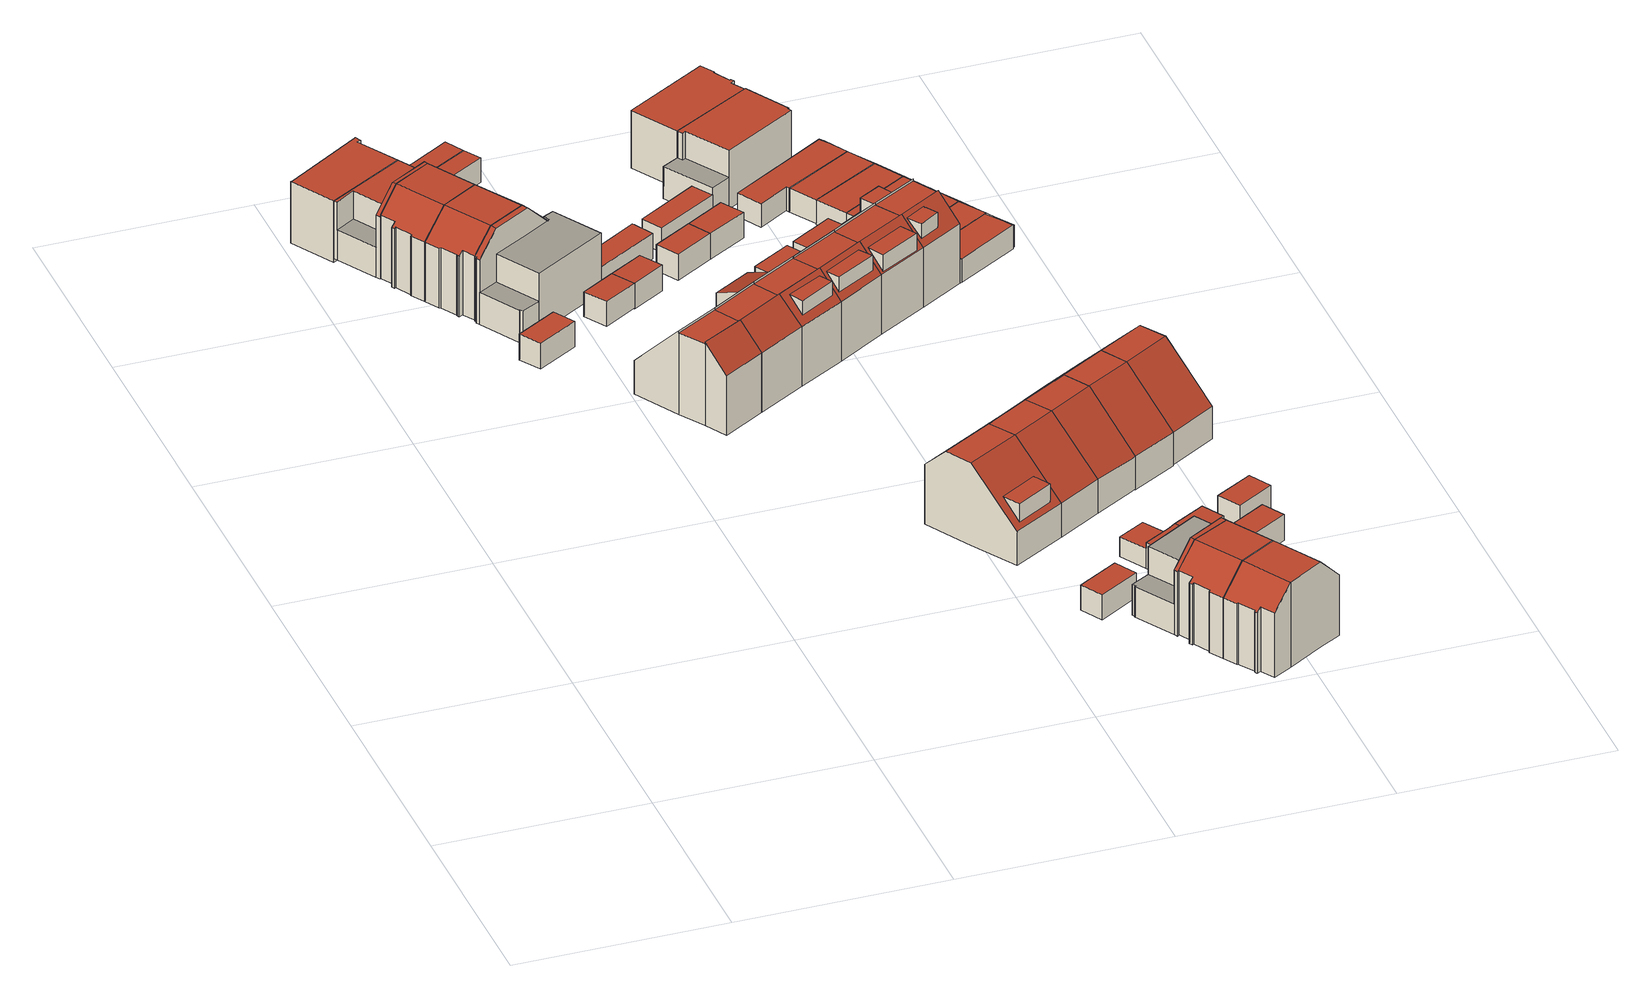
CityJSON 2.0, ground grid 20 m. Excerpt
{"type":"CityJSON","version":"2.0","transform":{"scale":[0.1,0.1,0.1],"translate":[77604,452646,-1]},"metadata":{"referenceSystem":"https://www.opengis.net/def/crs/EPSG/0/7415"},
"CityObjects":{
"building1":{"type":"Building","attributes":{"Volume":27.66,"Dakoppervlakte":10.92,"Muuroppervlakte":35.21,"Vloeroppervlakte":10.92,"hoogte_Z_max_in_m_NAP":2.58,"GEB_DOEL":"onbekend","dateOfConstruction":"1980-01-01","measuredHeight":2.53},"geometry":[{"type":"Solid","lod":"2","boundaries":[[[[0,1,2,3]],[[4,5,6,7]],[[5,4,0,3]],[[3,2,6,5]],[[1,7,6,2]],[[1,0,4,7]]]],"semantics":{"surfaces":[{"type":"GroundSurface"},{"type":"RoofSurface"},{"type":"WallSurface"}],"values":[[0,1,2,2,2,2]]}}]},
"building2":{"type":"Building","attributes":{"Volume":362.33,"Dakoppervlakte":55.61,"Muuroppervlakte":207.2,"Vloeroppervlakte":45.83,"hoogte_Z_max_in_m_NAP":8.64,"GEB_DOEL":"woonfunctie","dateOfConstruction":"1980-01-01","measuredHeight":8.51},"geometry":[{"type":"Solid","lod":"2","boundaries":[[[[8,9,10,11,12,13,14,15,16,17,18,19,20,21]],[[22,23,24,25]],[[26,27,28,29,30,31,32,33,22,25]],[[23,34,35,24]],[[12,34,23,13]],[[9,8,26,25,24,35,11,10]],[[26,8,21,27]],[[21,20,28,27]],[[29,28,20,19]],[[30,29,19,18]],[[30,18,17,31]],[[17,16,32,31]],[[33,32,16,15]],[[13,23,22,33,15,14]],[[34,12,11,35]]]],"semantics":{"surfaces":[{"type":"GroundSurface"},{"type":"RoofSurface"},{"type":"WallSurface"}],"values":[[0,1,1,1,2,2,2,2,2,2,2,2,2,2,2]]}}]},
"building3":{"type":"Building","attributes":{"Volume":360.29,"Dakoppervlakte":55.28,"Muuroppervlakte":206.75,"Vloeroppervlakte":45.54,"hoogte_Z_max_in_m_NAP":8.64,"GEB_DOEL":"woonfunctie","dateOfConstruction":"1980-01-01","measuredHeight":8.52},"geometry":[{"type":"Solid","lod":"2","boundaries":[[[[36,37,38,39,40,41,42,15,14,13,12,43,44,45]],[[34,23,46,47]],[[48,49,50,51,52,53,22,33,54,55]],[[22,53,46,23]],[[43,47,46,44]],[[14,15,33,22,23,34,12,13]],[[54,33,15,42]],[[55,54,42,41]],[[55,41,40,48]],[[49,48,40,39]],[[49,39,38,50]],[[51,50,38,37]],[[52,51,37,36]],[[52,36,45,44,46,53]],[[47,43,12,34]]]],"semantics":{"surfaces":[{"type":"GroundSurface"},{"type":"RoofSurface"},{"type":"WallSurface"}],"values":[[0,1,1,1,2,2,2,2,2,2,2,2,2,2,2]]}}]},
"building4":{"type":"Building","attributes":{"Volume":334.16,"Dakoppervlakte":54.82,"Muuroppervlakte":221.68,"Vloeroppervlakte":65.21,"hoogte_Z_max_in_m_NAP":5.94,"GEB_DOEL":"woonfunctie","dateOfConstruction":"1980-01-01","measuredHeight":6.26},"geometry":[{"type":"Solid","lod":"2","boundaries":[[[[56,57,58,59,60,61,62,63,64,65,66]],[[67,68,69,70,71,72,73]],[[74,75,76,77,78,79,80,81]],[[82,83,84,85]],[[61,60,76,75,72]],[[59,77,76,60]],[[58,57,79,78]],[[80,79,57,56,68]],[[65,64,85,84]],[[64,63,82,85]],[[65,84,83,66]],[[68,56,66,83,69]],[[71,70,82,63,62]],[[72,71,62,61]],[[69,83,82,70]],[[67,73,74,81]],[[74,73,72,75]],[[80,68,67,81]],[[78,77,59,58]]]],"semantics":{"surfaces":[{"type":"GroundSurface"},{"type":"OuterFloorSurface"},{"type":"RoofSurface"},{"type":"WallSurface"}],"values":[[0,1,2,2,3,3,3,3,3,3,3,3,3,3,3,3,3,3,3]]}}]},
"building5":{"type":"Building","attributes":{"Volume":290,"Dakoppervlakte":46.07,"Muuroppervlakte":258.09,"Vloeroppervlakte":64.53,"hoogte_Z_max_in_m_NAP":8.64,"GEB_DOEL":"woonfunctie","dateOfConstruction":"1980-01-01","measuredHeight":8.57},"geometry":[{"type":"Solid","lod":"2","boundaries":[[[[86,87,88,11,10,9,89,90,91,92,93,94,95,96,97]],[[98,99,100,101]],[[102,103,104,105,69,68,106]],[[107,80,108,79,109,110,111]],[[112,84,83,113]],[[114,115,25,116]],[[24,117,116,25]],[[118,117,24,35,119]],[[79,108,80,68,94,93,92]],[[109,79,92,91,101]],[[112,97,96,84]],[[83,84,96,95]],[[112,113,86,97]],[[87,104,103,88]],[[105,104,87,86,113]],[[68,69,83,95,94]],[[11,35,24,25,9,10]],[[119,35,11,88,103]],[[115,114,98,90,89]],[[25,115,89,9]],[[118,119,103,102]],[[113,83,69,105]],[[110,100,99,111]],[[107,106,68,80]],[[110,109,101,100]],[[116,117,118,102,106,107,111,99,98,114]],[[91,90,98,101]]]],"semantics":{"surfaces":[{"type":"GroundSurface"},{"type":"OuterFloorSurface"},{"type":"RoofSurface"},{"type":"WallSurface"}],"values":[[0,1,1,2,2,2,2,2,3,3,3,3,3,3,3,3,3,3,3,3,3,3,3,3,3,3,3]]}}]},
"building6":{"type":"Building","attributes":{"Volume":326.77,"Dakoppervlakte":62.17,"Muuroppervlakte":185.03,"Vloeroppervlakte":47.85,"hoogte_Z_max_in_m_NAP":8.49,"GEB_DOEL":"woonfunctie","dateOfConstruction":"1980-01-01","measuredHeight":8.38},"geometry":[{"type":"Solid","lod":"2","boundaries":[[[[120,121,122,123,124,125,126,127]],[[128,129,130,131]],[[132,133,134,135]],[[136,137,138,139]],[[126,130,129,133,127]],[[128,131,125,124,134]],[[132,120,127,133]],[[123,135,134,124]],[[121,120,132,136,139]],[[137,135,123,122,138]],[[121,139,138,122]],[[135,137,136,132]],[[129,128,134,133]],[[125,131,130,126]]]],"semantics":{"surfaces":[{"type":"GroundSurface"},{"type":"RoofSurface"},{"type":"WallSurface"}],"values":[[0,1,1,1,2,2,2,2,2,2,2,2,2,2]]}}]},
"building7":{"type":"Building","attributes":{"Volume":356.24,"Dakoppervlakte":22.65,"Muuroppervlakte":261.15,"Vloeroppervlakte":71.5,"hoogte_Z_max_in_m_NAP":8.64,"GEB_DOEL":"woonfunctie","dateOfConstruction":"1980-01-01","measuredHeight":8.63},"geometry":[{"type":"Solid","lod":"2","boundaries":[[[[140,141,142,143,144,145,146,147,148,149,150,151,152,153,154,155,156,157]],[[158,159,160,161,162,163,164,165]],[[166,167,168,169,170,171]],[[172,173,47,46,174,161]],[[52,175,176,177,178,53]],[[53,178,174,46]],[[179,180,181,182,183]],[[152,151,179,165,164,170]],[[146,145,173,159,158]],[[166,156,155,167]],[[168,167,155,154]],[[154,153,169,168]],[[153,152,170,169]],[[52,141,140,175]],[[176,175,140,157]],[[177,176,157,156,166]],[[47,173,145,144]],[[47,144,143,142,53,46]],[[160,172,161]],[[170,164,163,171]],[[159,173,172,160]],[[178,177,166,171,163,162,161,174]],[[180,179,151,150]],[[149,181,180,150]],[[181,149,148,182]],[[147,183,182,148]],[[158,165,179,183,147,146]],[[142,141,52,53]]]],"semantics":{"surfaces":[{"type":"GroundSurface"},{"type":"OuterFloorSurface"},{"type":"RoofSurface"},{"type":"WallSurface"}],"values":[[0,1,1,2,2,2,2,3,3,3,3,3,3,3,3,3,3,3,3,3,3,3,3,3,3,3,3,3]]}}]},
"building8":{"type":"Building","attributes":{"Volume":22.73,"Dakoppervlakte":8.98,"Muuroppervlakte":31.05,"Vloeroppervlakte":8.98,"hoogte_Z_max_in_m_NAP":2.58,"GEB_DOEL":"onbekend","dateOfConstruction":"1980-01-01","measuredHeight":2.53},"geometry":[{"type":"Solid","lod":"2","boundaries":[[[[184,185,186,187]],[[188,189,190,191]],[[187,189,188,184]],[[187,186,190,189]],[[185,191,190,186]],[[184,188,191,185]]]],"semantics":{"surfaces":[{"type":"GroundSurface"},{"type":"RoofSurface"},{"type":"WallSurface"}],"values":[[0,1,2,2,2,2]]}}]},
"building9":{"type":"Building","attributes":{"Volume":370.07,"Dakoppervlakte":70.48,"Muuroppervlakte":190.89,"Vloeroppervlakte":54.25,"hoogte_Z_max_in_m_NAP":8.49,"GEB_DOEL":"woonfunctie","dateOfConstruction":"1980-01-01","measuredHeight":8.37},"geometry":[{"type":"Solid","lod":"2","boundaries":[[[[192,193,121,120,127,126,194,195]],[[130,129,196,197]],[[198,199,133,132]],[[200,136,139,201]],[[194,126,130,197]],[[196,199,195,194,197]],[[199,198,192,195]],[[127,120,132,133]],[[198,200,201,193,192]],[[136,132,120,121,139]],[[193,201,139,121]],[[200,198,132,136]],[[129,133,199,196]],[[133,129,130,126,127]]]],"semantics":{"surfaces":[{"type":"GroundSurface"},{"type":"RoofSurface"},{"type":"WallSurface"}],"values":[[0,1,1,1,2,2,2,2,2,2,2,2,2,2]]}}]},
"building10":{"type":"Building","attributes":{"Volume":23.05,"Dakoppervlakte":9.02,"Muuroppervlakte":31.42,"Vloeroppervlakte":9.02,"hoogte_Z_max_in_m_NAP":2.58,"GEB_DOEL":"onbekend","dateOfConstruction":"1980-01-01","measuredHeight":2.56},"geometry":[{"type":"Solid","lod":"2","boundaries":[[[[202,203,204,205]],[[188,191,206,207]],[[202,205,191,188]],[[205,204,206,191]],[[203,207,206,204]],[[203,202,188,207]]]],"semantics":{"surfaces":[{"type":"GroundSurface"},{"type":"RoofSurface"},{"type":"WallSurface"}],"values":[[0,1,2,2,2,2]]}}]},
"building11":{"type":"Building","attributes":{"Volume":406.11,"Dakoppervlakte":64.79,"Muuroppervlakte":193.68,"Vloeroppervlakte":58.16,"hoogte_Z_max_in_m_NAP":8.44,"GEB_DOEL":"woonfunctie","dateOfConstruction":"1980-01-01","measuredHeight":8.37},"children":["building11-1"],"geometry":[{"type":"Solid","lod":"2","boundaries":[[[[208,209,210,211,212,213,214,215]],[[216,217,218,219],[220,221,222,223]],[[224,225,216,219]],[[226,225,224,227]],[[215,226,227,208]],[[226,215,214,213,212,217,216,225]],[[212,211,218,217]],[[219,218,211,210]],[[209,208,227,224,219,210]],[[228,220,223,229]],[[228,229,222,221]],[[221,220,228]],[[229,223,222]]]],"semantics":{"surfaces":[{"type":"GroundSurface"},{"type":"RoofSurface"},{"type":"WallSurface"}],"values":[[0,1,1,1,2,2,2,2,2,1,2,2,2]]}}]},
"building11-1":{"type":"BuildingInstallation","attributes":{"relationToConstruction":"outside"},"parents":["building11"],"geometry":[{"type":"MultiSurface","lod":"2","boundaries":[[[228,220,223,229]],[[228,229,222,221]],[[221,220,228]],[[229,223,222]]],"semantics":{"surfaces":[{"type":"RoofSurface"},{"type":"WallSurface"}],"values":[0,1,1,1]}}]},
"building12":{"type":"Building","attributes":{"Volume":27.57,"Dakoppervlakte":10.83,"Muuroppervlakte":35.28,"Vloeroppervlakte":10.83,"hoogte_Z_max_in_m_NAP":2.6,"GEB_DOEL":"onbekend","dateOfConstruction":"1980-01-01","measuredHeight":2.55},"geometry":[{"type":"Solid","lod":"2","boundaries":[[[[230,231,232,233]],[[234,235,236,237]],[[232,237,236,233]],[[231,234,237,232]],[[230,235,234,231]],[[230,233,236,235]]]],"semantics":{"surfaces":[{"type":"GroundSurface"},{"type":"RoofSurface"},{"type":"WallSurface"}],"values":[[0,1,2,2,2,2]]}}]},
"building13":{"type":"Building","attributes":{"Volume":379.34,"Dakoppervlakte":46.87,"Muuroppervlakte":190.84,"Vloeroppervlakte":53.82,"hoogte_Z_max_in_m_NAP":8.49,"GEB_DOEL":"woonfunctie","dateOfConstruction":"1980-01-01","measuredHeight":8.39},"children":["building13-1","building13-2"],"geometry":[{"type":"Solid","lod":"2","boundaries":[[[[194,238,239,240,241,242,193,192,195]],[[196,243,244,245,197],[246,247,248,249]],[[198,250,251,199]],[[252,253,200,201],[254,255,256,257]],[[199,195,192,198]],[[251,250,241,240]],[[200,198,192,193,201]],[[193,242,252,201]],[[240,239,244,243,251]],[[198,200,253,250]],[[251,243,196,199]],[[242,241,250,253,252]],[[196,197,194,195,199]],[[197,245,244,239,238,194]],[[249,248,258,259]],[[258,248,247]],[[247,246,259,258]],[[259,246,249]],[[260,261,256,255]],[[254,257,261,260]],[[261,257,256]],[[255,254,260]]]],"semantics":{"surfaces":[{"type":"GroundSurface"},{"type":"RoofSurface"},{"type":"WallSurface"}],"values":[[0,1,1,1,2,2,2,2,2,2,2,2,2,2,1,2,2,2,1,2,2,2]]}}]},
"building13-1":{"type":"BuildingInstallation","attributes":{"relationToConstruction":"outside"},"parents":["building13"],"geometry":[{"type":"MultiSurface","lod":"2","boundaries":[[[249,248,258,259]],[[258,248,247]],[[247,246,259,258]],[[259,246,249]]],"semantics":{"surfaces":[{"type":"RoofSurface"},{"type":"WallSurface"}],"values":[0,1,1,1]}}]},
"building13-2":{"type":"BuildingInstallation","attributes":{"relationToConstruction":"outside"},"parents":["building13"],"geometry":[{"type":"MultiSurface","lod":"2","boundaries":[[[260,261,256,255]],[[254,257,261,260]],[[261,257,256]],[[255,254,260]]],"semantics":{"surfaces":[{"type":"RoofSurface"},{"type":"WallSurface"}],"values":[0,1,1,1]}}]},
"building14":{"type":"Building","attributes":{"Volume":26.73,"Dakoppervlakte":10.52,"Muuroppervlakte":34.35,"Vloeroppervlakte":10.52,"hoogte_Z_max_in_m_NAP":2.58,"GEB_DOEL":"onbekend","dateOfConstruction":"1980-01-01","measuredHeight":2.54},"geometry":[{"type":"Solid","lod":"2","boundaries":[[[[262,263,264,265]],[[266,267,268,269]],[[265,267,266,262]],[[265,264,268,267]],[[263,269,268,264]],[[262,266,269,263]]]],"semantics":{"surfaces":[{"type":"GroundSurface"},{"type":"RoofSurface"},{"type":"WallSurface"}],"values":[[0,1,2,2,2,2]]}}]},
"building15":{"type":"Building","attributes":{"Volume":342.15,"Dakoppervlakte":64.5,"Muuroppervlakte":185.96,"Vloeroppervlakte":49.83,"hoogte_Z_max_in_m_NAP":8.44,"GEB_DOEL":"woonfunctie","dateOfConstruction":"1980-01-01","measuredHeight":8.36},"geometry":[{"type":"Solid","lod":"2","boundaries":[[[[270,271,211,210,209,208,272,273]],[[218,274,275,219]],[[276,224,219,275]],[[277,227,224,276]],[[275,270,273,272,277,276]],[[208,227,277,272]],[[211,271,274,218]],[[274,271,270,275]],[[219,224,227,208,209,210,211,218]]]],"semantics":{"surfaces":[{"type":"GroundSurface"},{"type":"RoofSurface"},{"type":"WallSurface"}],"values":[[0,1,1,1,2,2,2,2,2]]}}]},
"building16":{"type":"Building","attributes":{"Volume":387.2,"Dakoppervlakte":53.3,"Muuroppervlakte":192.5,"Vloeroppervlakte":55.18,"hoogte_Z_max_in_m_NAP":8.49,"GEB_DOEL":"woonfunctie","dateOfConstruction":"1980-01-01","measuredHeight":8.4},"children":["building16-1","building16-2"],"geometry":[{"type":"Solid","lod":"2","boundaries":[[[[278,242,241,240,239,279,280,281]],[[282,283,244,243],[284,285,286,287]],[[288,289,251,250]],[[290,291,253,252],[292,293,294,295]],[[240,241,250,251]],[[288,281,280,289]],[[250,241,242,252,253]],[[278,290,252,242]],[[239,244,283,279]],[[253,291,288,250]],[[282,243,251,289]],[[278,281,288,291,290]],[[280,279,283,282,289]],[[243,244,239,240,251]],[[286,296,297,287]],[[296,286,285]],[[297,296,285,284]],[[297,284,287]],[[298,299,293,292]],[[295,294,299,298]],[[299,294,293]],[[292,295,298]]]],"semantics":{"surfaces":[{"type":"GroundSurface"},{"type":"RoofSurface"},{"type":"WallSurface"}],"values":[[0,1,1,1,2,2,2,2,2,2,2,2,2,2,1,2,2,2,1,2,2,2]]}}]},
"building16-1":{"type":"BuildingInstallation","attributes":{"relationToConstruction":"outside"},"parents":["building16"],"geometry":[{"type":"MultiSurface","lod":"2","boundaries":[[[286,296,297,287]],[[296,286,285]],[[297,296,285,284]],[[297,284,287]]],"semantics":{"surfaces":[{"type":"RoofSurface"},{"type":"WallSurface"}],"values":[0,1,1,1]}}]},
"building16-2":{"type":"BuildingInstallation","attributes":{"relationToConstruction":"outside"},"parents":["building16"],"geometry":[{"type":"MultiSurface","lod":"2","boundaries":[[[298,299,293,292]],[[295,294,299,298]],[[299,294,293]],[[292,295,298]]],"semantics":{"surfaces":[{"type":"RoofSurface"},{"type":"WallSurface"}],"values":[0,1,1,1]}}]},
"building17":{"type":"Building","attributes":{"Volume":364.54,"Dakoppervlakte":56.49,"Muuroppervlakte":207.83,"Vloeroppervlakte":46.31,"hoogte_Z_max_in_m_NAP":8.66,"GEB_DOEL":"woonfunctie","dateOfConstruction":"1980-01-01","measuredHeight":8.53},"geometry":[{"type":"Solid","lod":"2","boundaries":[[[[300,301,302,303,304,305,306,307,308,309,310,311,312,313]],[[314,315,316,317]],[[318,319,320,321,322,323,324,325,326,327]],[[315,324,323,316]],[[310,317,316,323,312,311]],[[314,309,308,307,306,325,324,315]],[[325,306,305,326]],[[327,326,305,304]],[[327,304,303,318]],[[319,318,303,302]],[[319,302,301,320]],[[321,320,301,300]],[[322,321,300,313]],[[323,322,313,312]],[[310,309,314,317]]]],"semantics":{"surfaces":[{"type":"GroundSurface"},{"type":"RoofSurface"},{"type":"WallSurface"}],"values":[[0,1,1,1,2,2,2,2,2,2,2,2,2,2,2]]}}]},
"building18":{"type":"Building","attributes":{"Volume":26.88,"Dakoppervlakte":10.55,"Muuroppervlakte":34.45,"Vloeroppervlakte":10.55,"hoogte_Z_max_in_m_NAP":2.58,"GEB_DOEL":"onbekend","dateOfConstruction":"1980-01-01","measuredHeight":2.55},"geometry":[{"type":"Solid","lod":"2","boundaries":[[[[328,263,262,329]],[[330,331,266,269]],[[262,263,269,266]],[[263,328,330,269]],[[329,331,330,328]],[[329,262,266,331]]]],"semantics":{"surfaces":[{"type":"GroundSurface"},{"type":"RoofSurface"},{"type":"WallSurface"}],"values":[[0,1,2,2,2,2]]}}]},
"building19":{"type":"Building","attributes":{"Volume":41.62,"Dakoppervlakte":18,"Muuroppervlakte":44.26,"Vloeroppervlakte":18,"hoogte_Z_max_in_m_NAP":2.6,"GEB_DOEL":"onbekend","dateOfConstruction":"1980-01-01","measuredHeight":2.6},"geometry":[{"type":"Solid","lod":"2","boundaries":[[[[332,333,334,335,336,337,338]],[[339,340,341,342,343]],[[344,345,346,347]],[[340,339,336,335]],[[340,335,347]],[[342,341,346,332,338]],[[343,342,338,337]],[[334,344,347,335]],[[333,345,344,334]],[[332,346,345,333]],[[347,346,341,340]],[[336,339,343,337]]]],"semantics":{"surfaces":[{"type":"GroundSurface"},{"type":"RoofSurface"},{"type":"WallSurface"}],"values":[[0,1,1,2,2,2,2,2,2,2,2,2]]}}]},
"building20":{"type":"Building","attributes":{"Volume":369.91,"Dakoppervlakte":57.11,"Muuroppervlakte":208.72,"Vloeroppervlakte":46.88,"hoogte_Z_max_in_m_NAP":8.66,"GEB_DOEL":"woonfunctie","dateOfConstruction":"1980-01-01","measuredHeight":8.53},"geometry":[{"type":"Solid","lod":"2","boundaries":[[[[348,349,313,312,311,310,350,351,352,353,354,355,356,357]],[[358,359,316,323]],[[359,360,317,316]],[[361,358,323,322,362,363,364,365,366,367]],[[351,350,360,359,358,352]],[[317,310,311,312,313,322,323,316]],[[362,322,313,349]],[[363,362,349,348]],[[363,348,357,364]],[[365,364,357,356]],[[365,356,355,366]],[[367,366,355,354]],[[367,354,353,361]],[[358,361,353,352]],[[350,310,317,360]]]],"semantics":{"surfaces":[{"type":"GroundSurface"},{"type":"RoofSurface"},{"type":"WallSurface"}],"values":[[0,1,1,1,2,2,2,2,2,2,2,2,2,2,2]]}}]},
"building21":{"type":"Building","attributes":{"Volume":353.17,"Dakoppervlakte":66.38,"Muuroppervlakte":187.9,"Vloeroppervlakte":51.29,"hoogte_Z_max_in_m_NAP":8.44,"GEB_DOEL":"woonfunctie","dateOfConstruction":"1980-01-01","measuredHeight":8.38},"geometry":[{"type":"Solid","lod":"2","boundaries":[[[[368,369,370,271,270,273,272,371,372]],[[373,374,275,274,375]],[[374,376,276,275]],[[377,277,276,376]],[[270,271,274,275]],[[369,373,375,274,271,370]],[[371,272,277,377]],[[275,276,277,272,273,270]],[[372,371,377,376,374,373,369,368]]]],"semantics":{"surfaces":[{"type":"GroundSurface"},{"type":"RoofSurface"},{"type":"WallSurface"}],"values":[[0,1,1,1,2,2,2,2,2]]}}]},
"building22":{"type":"Building","attributes":{"Volume":322.01,"Dakoppervlakte":22.69,"Muuroppervlakte":252.49,"Vloeroppervlakte":72.57,"hoogte_Z_max_in_m_NAP":8.66,"GEB_DOEL":"woonfunctie","dateOfConstruction":"1980-01-01","measuredHeight":8.65},"geometry":[{"type":"Solid","lod":"2","boundaries":[[[[378,379,380,381,382,383,384,385,386,387,388,389,390,391,392,393,394]],[[395,396,397,398]],[[399,400,401,402,403,404]],[[405,406,407,408,409,410]],[[411,412,413,414]],[[415,416,417,315,314]],[[418,419,420,325,324]],[[315,417,418,324]],[[396,395,402,394,393,409]],[[411,414,381,380]],[[411,380,379,412]],[[379,378,413,412]],[[382,400,399,383]],[[392,410,409,393]],[[392,391,405,410]],[[405,391,390,406]],[[390,389,407,406]],[[385,384,314,315]],[[415,314,384,383,399]],[[419,407,389,388,420]],[[420,388,387,325]],[[325,387,386,385,315,324]],[[404,416,415,399]],[[413,401,400,382,381,414]],[[398,403,402,395]],[[397,396,409,408]],[[416,404,403,398,397,408,407,419,418,417]],[[378,394,402,401,413]]]],"semantics":{"surfaces":[{"type":"GroundSurface"},{"type":"OuterFloorSurface"},{"type":"RoofSurface"},{"type":"WallSurface"}],"values":[[0,1,1,1,2,2,2,2,3,3,3,3,3,3,3,3,3,3,3,3,3,3,3,3,3,3,3,3]]}}]},
"building23":{"type":"Building","attributes":{"Volume":336.59,"Dakoppervlakte":59.31,"Muuroppervlakte":211.4,"Vloeroppervlakte":70.97,"hoogte_Z_max_in_m_NAP":5.91,"GEB_DOEL":"woonfunctie","dateOfConstruction":"1980-01-01","measuredHeight":5.9},"geometry":[{"type":"Solid","lod":"2","boundaries":[[[[421,422,423,424,425,426,427,428,429,430,431,432,433]],[[434,435,436,437,438,439]],[[440,441,442,443,444,445,446,447,448]],[[449,450,451,452,453]],[[438,441,440,431,430]],[[445,444,435,423,422]],[[446,421,433,447]],[[447,433,432,448]],[[431,440,448,432]],[[451,450,428,427]],[[453,452,451,427,426,425]],[[424,449,453,425]],[[430,429,439,438]],[[424,423,435,434,449]],[[434,439,429,428,450,449]],[[441,438,437,442]],[[437,436,443,442]],[[443,436,435,444]],[[445,422,421,446]]]],"semantics":{"surfaces":[{"type":"GroundSurface"},{"type":"OuterFloorSurface"},{"type":"RoofSurface"},{"type":"WallSurface"}],"values":[[0,1,2,2,3,3,3,3,3,3,3,3,3,3,3,3,3,3,3]]}}]},
"building24":{"type":"Building","attributes":{"Volume":397.68,"Dakoppervlakte":52.31,"Muuroppervlakte":193.29,"Vloeroppervlakte":56.46,"hoogte_Z_max_in_m_NAP":8.49,"GEB_DOEL":"woonfunctie","dateOfConstruction":"1980-01-01","measuredHeight":8.38},"children":["building24-1","building24-2"],"geometry":[{"type":"Solid","lod":"2","boundaries":[[[[278,281,280,279,454,455,456,457]],[[458,459,283,282],[460,461,462,463]],[[464,289,288,465]],[[291,290,466,467],[468,469,470,471]],[[455,464,465,456]],[[289,280,281,288]],[[457,466,290,278]],[[457,456,465,467,466]],[[279,283,459,454]],[[288,291,467,465]],[[458,282,289,464]],[[281,278,290,291,288]],[[454,459,458,464,455]],[[289,282,283,279,280]],[[472,463,462,473]],[[473,462,461]],[[472,473,461,460]],[[472,460,463]],[[471,474,475,468]],[[475,474,470,469]],[[469,468,475]],[[474,471,470]]]],"semantics":{"surfaces":[{"type":"GroundSurface"},{"type":"RoofSurface"},{"type":"WallSurface"}],"values":[[0,1,1,1,2,2,2,2,2,2,2,2,2,2,1,2,2,2,1,2,2,2]]}}]},
"building24-1":{"type":"BuildingInstallation","attributes":{"relationToConstruction":"outside"},"parents":["building24"],"geometry":[{"type":"MultiSurface","lod":"2","boundaries":[[[472,463,462,473]],[[473,462,461]],[[472,473,461,460]],[[472,460,463]]],"semantics":{"surfaces":[{"type":"RoofSurface"},{"type":"WallSurface"}],"values":[0,1,1,1]}}]},
"building24-2":{"type":"BuildingInstallation","attributes":{"relationToConstruction":"outside"},"parents":["building24"],"geometry":[{"type":"MultiSurface","lod":"2","boundaries":[[[471,474,475,468]],[[475,474,470,469]],[[469,468,475]],[[474,471,470]]],"semantics":{"surfaces":[{"type":"RoofSurface"},{"type":"WallSurface"}],"values":[0,1,1,1]}}]},
"building25":{"type":"Building","attributes":{"Volume":21.82,"Dakoppervlakte":8.62,"Muuroppervlakte":30.35,"Vloeroppervlakte":8.62,"hoogte_Z_max_in_m_NAP":2.6,"GEB_DOEL":"onbekend","dateOfConstruction":"1980-01-01","measuredHeight":2.53},"geometry":[{"type":"Solid","lod":"2","boundaries":[[[[476,477,478,479]],[[339,343,480,481]],[[478,477,343,339]],[[477,476,480,343]],[[479,481,480,476]],[[479,478,339,481]]]],"semantics":{"surfaces":[{"type":"GroundSurface"},{"type":"RoofSurface"},{"type":"WallSurface"}],"values":[[0,1,2,2,2,2]]}}]},
"building26":{"type":"Building","attributes":{"Volume":269.78,"Dakoppervlakte":46.45,"Muuroppervlakte":167.41,"Vloeroppervlakte":46.45,"hoogte_Z_max_in_m_NAP":5.91,"GEB_DOEL":"woonfunctie","dateOfConstruction":"1980-01-01","measuredHeight":5.81},"geometry":[{"type":"Solid","lod":"2","boundaries":[[[[482,483,484,485,486,487,488,489,490,491]],[[492,493,494,495,496,497,441,440,498,499]],[[487,486,440,441]],[[485,498,440,486]],[[485,484,499,498]],[[483,492,499,484]],[[493,492,483,482]],[[491,494,493,482]],[[495,494,491,490]],[[490,489,496,495]],[[497,496,489,488]],[[488,487,441,497]]]],"semantics":{"surfaces":[{"type":"GroundSurface"},{"type":"RoofSurface"},{"type":"WallSurface"}],"values":[[0,1,2,2,2,2,2,2,2,2,2,2]]}}]},
"building27":{"type":"Building","attributes":{"Volume":348.38,"Dakoppervlakte":65.38,"Muuroppervlakte":187.68,"Vloeroppervlakte":50.5,"hoogte_Z_max_in_m_NAP":8.44,"GEB_DOEL":"woonfunctie","dateOfConstruction":"1980-01-01","measuredHeight":8.41},"geometry":[{"type":"Solid","lod":"2","boundaries":[[[[500,501,502,503,504,505,506,507]],[[373,508,509,374]],[[376,374,509,510]],[[511,377,376,510]],[[374,376,507,506,505,373]],[[505,504,508,373]],[[501,500,377,511]],[[507,376,377,500]],[[509,508,504,503,502,501,511,510]]]],"semantics":{"surfaces":[{"type":"GroundSurface"},{"type":"RoofSurface"},{"type":"WallSurface"}],"values":[[0,1,1,1,2,2,2,2,2]]}}]},
"building28":{"type":"Building","attributes":{"Volume":354.56,"Dakoppervlakte":57.87,"Muuroppervlakte":188.05,"Vloeroppervlakte":52.57,"hoogte_Z_max_in_m_NAP":8.49,"GEB_DOEL":"woonfunctie","dateOfConstruction":"1980-01-01","measuredHeight":8.37},"children":["building28-1","building28-2"],"geometry":[{"type":"MultiSurface","lod":"2","boundaries":[[[454,512,513,514,515,516,517,518,519,457,456,455]],[[520,521,522,459,458],[523,524,525,526]],[[464,465,527,528]],[[529,467,466,530],[531,532,533,534]],[[535,536,537,538,539,540,541,542,543]],[[458,459,454,455,464]],[[455,456,465,464]],[[457,519,539,530,466]],[[514,513,536,535]],[[519,518,540,539]],[[540,518,517,516,515,514,535,543,542]],[[522,512,454,459]],[[527,538,537,528]],[[465,467,529,527]],[[458,464,528,520]],[[537,536,521,520,528]],[[527,529,530,539,538]],[[522,521,536,513,512]],[[467,465,456,457,466]],[[526,544,545,523]],[[526,525,544]],[[545,544,525,524]],[[545,524,523]],[[546,534,533,547]],[[546,547,532,531]],[[546,531,534]],[[533,532,547]]],"semantics":{"surfaces":[{"type":"GroundSurface"},{"type":"RoofSurface"},{"type":"WallSurface"}],"values":[0,1,1,1,1,2,2,2,2,2,2,2,2,2,2,2,2,2,2,1,2,2,2,1,2,2,2]}}]},
"building28-1":{"type":"BuildingInstallation","attributes":{"relationToConstruction":"outside"},"parents":["building28"],"geometry":[{"type":"MultiSurface","lod":"2","boundaries":[[[526,544,545,523]],[[526,525,544]],[[545,544,525,524]],[[545,524,523]]],"semantics":{"surfaces":[{"type":"RoofSurface"},{"type":"WallSurface"}],"values":[0,1,1,1]}}]},
"building28-2":{"type":"BuildingInstallation","attributes":{"relationToConstruction":"outside"},"parents":["building28"],"geometry":[{"type":"MultiSurface","lod":"2","boundaries":[[[546,534,533,547]],[[546,547,532,531]],[[546,531,534]],[[533,532,547]]],"semantics":{"surfaces":[{"type":"RoofSurface"},{"type":"WallSurface"}],"values":[0,1,1,1]}}]},
"building29":{"type":"Building","attributes":{"Volume":79.78,"Dakoppervlakte":32.27,"Muuroppervlakte":70.85,"Vloeroppervlakte":32.27,"hoogte_Z_max_in_m_NAP":2.54,"GEB_DOEL":"overige gebruiksfunctie","dateOfConstruction":"1980-01-01","measuredHeight":2.48},"geometry":[{"type":"Solid","lod":"2","boundaries":[[[[548,549,550,551,552,553,554,555,556]],[[557,558,559,560,561,562,563]],[[564,565,566,567]],[[551,550,559,558]],[[550,549,560,559]],[[549,548,561,560]],[[548,556,566,562,561]],[[567,555,554,564]],[[554,553,565,564]],[[555,567,566,556]],[[565,553,552,557,563,562,566]],[[552,551,558,557]]]],"semantics":{"surfaces":[{"type":"GroundSurface"},{"type":"RoofSurface"},{"type":"WallSurface"}],"values":[[0,1,1,2,2,2,2,2,2,2,2,2]]}}]},
"building30":{"type":"Building","attributes":{"Volume":25.09,"Dakoppervlakte":9.85,"Muuroppervlakte":33.22,"Vloeroppervlakte":9.85,"hoogte_Z_max_in_m_NAP":2.6,"GEB_DOEL":"onbekend","dateOfConstruction":"1980-01-01","measuredHeight":2.55},"geometry":[{"type":"Solid","lod":"2","boundaries":[[[[568,569,570,571]],[[572,573,574,575]],[[571,573,572,568]],[[571,570,574,573]],[[569,575,574,570]],[[569,568,572,575]]]],"semantics":{"surfaces":[{"type":"GroundSurface"},{"type":"RoofSurface"},{"type":"WallSurface"}],"values":[[0,1,2,2,2,2]]}}]},
"building31":{"type":"Building","attributes":{"Volume":363.61,"Dakoppervlakte":69.12,"Muuroppervlakte":187.85,"Vloeroppervlakte":53.38,"hoogte_Z_max_in_m_NAP":8.44,"GEB_DOEL":"woonfunctie","dateOfConstruction":"1980-01-01","measuredHeight":8.34},"geometry":[{"type":"Solid","lod":"2","boundaries":[[[[576,577,578,579,580,581,582,583]],[[508,584,585,509]],[[509,585,586,510]],[[587,511,510,586]],[[583,582,587,586]],[[581,511,587,582]],[[578,577,584,508]],[[585,584,577,576,583,586]],[[511,581,580,579,578,508,509,510]]]],"semantics":{"surfaces":[{"type":"GroundSurface"},{"type":"RoofSurface"},{"type":"WallSurface"}],"values":[[0,1,1,1,2,2,2,2,2]]}}]},
"building32":{"type":"Building","attributes":{"Volume":57.69,"Dakoppervlakte":23.46,"Muuroppervlakte":53.6,"Vloeroppervlakte":23.46,"hoogte_Z_max_in_m_NAP":2.54,"GEB_DOEL":"overige gebruiksfunctie","dateOfConstruction":"1980-01-01","measuredHeight":2.47},"geometry":[{"type":"Solid","lod":"2","boundaries":[[[[548,556,555,588,589,590]],[[591,592,562,561]],[[567,566,593,594]],[[548,590,591,561]],[[591,590,589,593,592]],[[556,548,561,562,566]],[[594,588,555,567]],[[556,566,567,555]],[[589,588,594,593]],[[592,593,566,562]]]],"semantics":{"surfaces":[{"type":"GroundSurface"},{"type":"RoofSurface"},{"type":"WallSurface"}],"values":[[0,1,1,2,2,2,2,2,2,2]]}}]},
"building33":{"type":"Building","attributes":{"Volume":63.55,"Dakoppervlakte":25.53,"Muuroppervlakte":55.49,"Vloeroppervlakte":25.53,"hoogte_Z_max_in_m_NAP":2.54,"GEB_DOEL":"overige gebruiksfunctie","dateOfConstruction":"1980-01-01","measuredHeight":2.5},"geometry":[{"type":"Solid","lod":"2","boundaries":[[[[595,596,597,598,599,600]],[[601,602,592,591]],[[603,594,593,604]],[[595,600,601,591]],[[601,600,599,604,602]],[[591,592,593,596,595]],[[597,594,603,598]],[[594,597,596,593]],[[603,604,599,598]],[[602,604,593,592]]]],"semantics":{"surfaces":[{"type":"GroundSurface"},{"type":"RoofSurface"},{"type":"WallSurface"}],"values":[[0,1,1,2,2,2,2,2,2,2]]}}]},
"building34":{"type":"Building","attributes":{"Volume":57.71,"Dakoppervlakte":23.39,"Muuroppervlakte":54.17,"Vloeroppervlakte":23.39,"hoogte_Z_max_in_m_NAP":2.54,"GEB_DOEL":"overige gebruiksfunctie","dateOfConstruction":"1980-01-01","measuredHeight":2.48},"geometry":[{"type":"Solid","lod":"2","boundaries":[[[[605,606,607,608,609,515,514,512]],[[601,610,535,543,611,602]],[[603,604,612,613]],[[535,610,512,514]],[[514,515,543,535]],[[543,515,609,612,611]],[[601,602,604,606,605]],[[607,603,613,608]],[[606,604,603,607]],[[609,608,613,612]],[[611,612,604,602]],[[605,512,610,601]]]],"semantics":{"surfaces":[{"type":"GroundSurface"},{"type":"RoofSurface"},{"type":"WallSurface"}],"values":[[0,1,1,2,2,2,2,2,2,2,2,2]]}}]},
"building35":{"type":"Building","attributes":{"Volume":54.37,"Dakoppervlakte":21.98,"Muuroppervlakte":50.77,"Vloeroppervlakte":21.98,"hoogte_Z_max_in_m_NAP":2.54,"GEB_DOEL":"overige gebruiksfunctie","dateOfConstruction":"1980-01-01","measuredHeight":2.48},"geometry":[{"type":"Solid","lod":"2","boundaries":[[[[515,609,608,614,615,616]],[[617,611,543,618]],[[619,620,613,612]],[[543,611,612,609,515]],[[543,515,616,618]],[[618,616,615,619,617]],[[620,614,608,613]],[[612,613,608,609]],[[620,619,615,614]],[[611,617,619,612]]]],"semantics":{"surfaces":[{"type":"GroundSurface"},{"type":"RoofSurface"},{"type":"WallSurface"}],"values":[[0,1,1,2,2,2,2,2,2,2]]}}]},
"building36":{"type":"Building","attributes":{"Volume":52.31,"Dakoppervlakte":21.1,"Muuroppervlakte":50.18,"Vloeroppervlakte":21.1,"hoogte_Z_max_in_m_NAP":2.54,"GEB_DOEL":"overige gebruiksfunctie","dateOfConstruction":"1980-01-01","measuredHeight":2.49},"geometry":[{"type":"Solid","lod":"2","boundaries":[[[[616,615,614,621,622,517]],[[623,617,618,541]],[[620,619,624,625]],[[616,618,617,619,615]],[[618,616,517,541]],[[541,517,622,624,623]],[[625,621,614,620]],[[614,615,619,620]],[[625,624,622,621]],[[617,623,624,619]]]],"semantics":{"surfaces":[{"type":"GroundSurface"},{"type":"RoofSurface"},{"type":"WallSurface"}],"values":[[0,1,1,2,2,2,2,2,2,2]]}}]},
"building37":{"type":"Building","attributes":{"Volume":52.41,"Dakoppervlakte":21.26,"Muuroppervlakte":49.91,"Vloeroppervlakte":21.26,"hoogte_Z_max_in_m_NAP":2.54,"GEB_DOEL":"overige gebruiksfunctie","dateOfConstruction":"1980-01-01","measuredHeight":2.47},"geometry":[{"type":"Solid","lod":"2","boundaries":[[[[517,622,621,626,627,628,518]],[[629,630,623,541,540]],[[631,632,625,624]],[[517,518,540,541]],[[540,518,628,629]],[[541,623,624,622,517]],[[621,625,632,626]],[[621,622,624,625]],[[626,632,631,627]],[[623,630,629,628,627,631,624]]]],"semantics":{"surfaces":[{"type":"GroundSurface"},{"type":"RoofSurface"},{"type":"WallSurface"}],"values":[[0,1,1,2,2,2,2,2,2,2]]}}]}
},
"vertices":[
[167,713,10],[179,693,10],[140,670,10],[128,690,10],[167,713,36],[128,690,36],[140,670,36],[179,693,36],
[60,849,11],[78,860,11],[114,881,11],[133,893,11],[160,848,11],[140,836,11],[105,815,11],[83,802,11],[75,815,11],[76,815,11],[67,831,11],[66,830,11],[64,833,11],[68,835,11],[105,815,96],[140,836,96],[114,881,96],[78,860,96],[60,849,75],[68,835,75],[64,833,71],[66,830,71],[67,831,72],[76,815,72],[75,815,71],[83,802,71],[160,848,74],[133,893,74],
[113,760,11],[106,771,11],[102,769,11],[101,772,11],[102,772,11],[92,788,11],[91,788,11],[186,803,11],[167,792,11],[131,771,11],[167,792,96],[186,803,74],[102,772,72],[101,772,72],[102,769,72],[106,771,76],[113,760,76],[131,771,96],[91,788,71],[92,788,72],
[106,934,7],[33,892,7],[9,933,7],[10,933,7],[83,979,7],[84,980,7],[99,988,7],[114,962,7],[171,996,7],[181,978,7],[124,945,7],[83,973,42],[106,934,42],[124,945,42],[114,962,42],[99,988,42],[84,980,42],[87,974,42],[87,974,69],[84,980,69],[83,979,69],[10,933,69],[9,933,69],[33,892,69],[106,934,69],[83,973,69],[114,962,36],[124,945,36],[181,978,36],[171,996,36],
[133,928,11],[148,903,11],[139,897,11],[59,848,11],[57,852,11],[35,889,11],[33,892,11],[53,903,11],[106,934,11],[124,945,11],[181,978,11],[191,962,11],[57,852,41],[76,863,41],[54,901,41],[35,889,41],[138,899,42],[139,897,42],[148,903,42],[133,928,42],[129,895,42],[129,895,69],[53,903,69],[35,889,69],[54,901,69],[76,863,69],[191,962,36],[133,928,36],[57,852,74],[59,848,74],[76,863,96],[112,885,96],[138,899,67],[139,897,67],
[281,561,11],[293,541,11],[253,517,11],[241,538,11],[226,562,11],[201,605,11],[241,629,11],[267,586,11],[226,562,95],[267,586,95],[241,629,45],[201,605,45],[281,561,93],[267,586,93],[226,562,93],[241,538,93],[281,561,95],[241,538,95],[253,517,71],[293,541,71],
[114,758,10],[113,760,10],[131,771,10],[167,792,10],[186,803,10],[192,807,10],[202,812,10],[218,785,10],[277,821,10],[278,819,10],[288,801,10],[229,766,10],[158,724,10],[140,714,10],[138,717,10],[137,716,10],[115,754,10],[113,757,10],[202,812,70],[192,807,70],[195,801,70],[193,800,70],[170,786,70],[134,765,70],[158,724,70],[229,766,70],[115,754,42],[137,716,42],[138,717,42],[140,714,42],[158,724,42],[134,765,42],[195,801,67],[192,807,67],[170,786,96],[114,758,76],[113,757,75],[115,754,75],[134,765,96],[229,766,36],[288,801,36],[278,819,36],[277,821,36],[218,785,36],
[234,753,11],[247,732,11],[215,713,11],[202,734,11],[234,753,36],[202,734,36],[215,713,36],[247,732,36],
[326,588,11],[339,568,11],[287,656,11],[312,613,11],[312,613,95],[287,656,45],[326,588,93],[312,613,93],[326,588,95],[339,568,71],
[234,753,10],[266,772,10],[279,751,10],[247,732,10],[279,751,36],[266,772,36],
[413,357,11],[425,337,11],[440,313,11],[466,270,11],[416,241,11],[390,284,11],[376,308,11],[364,329,11],[390,284,94],[416,241,45],[466,270,45],[440,313,94],[447,286,67],[456,270,49],[421,249,49],[412,265,67],[425,337,94],[376,308,94],[364,329,71],[413,357,71],[456,270,67],[421,249,67],
[455,136,11],[443,157,11],[482,180,11],[494,159,11],[443,157,36],[455,136,36],[494,159,36],[482,180,36],
[291,658,11],[332,683,11],[357,640,11],[372,615,11],[384,594,11],[357,640,95],[332,683,45],[291,658,45],[294,658,47],[330,679,47],[343,657,72],[307,636,72],[372,615,93],[357,640,93],[384,594,71],[372,615,95],[343,577,77],[336,590,91],[370,609,91],[377,597,77],[330,679,61],[294,658,61],[343,577,91],[377,597,91],
[322,805,10],[334,784,10],[297,762,10],[285,783,10],[322,805,36],[285,783,36],[297,762,36],[334,784,36],
[482,338,11],[508,295,11],[455,382,11],[467,362,11],[508,295,45],[482,338,94],[467,362,94],[455,382,71],
[430,622,11],[378,710,11],[404,667,11],[418,643,11],[404,667,95],[378,710,45],[338,683,48],[375,705,48],[383,691,63],[346,669,63],[418,643,93],[404,667,93],[430,622,71],[418,643,95],[378,614,91],[415,636,91],[423,624,76],[385,602,76],[375,705,63],[338,683,63],[385,602,91],[423,624,91],
[523,57,11],[524,58,11],[515,74,11],[514,73,11],[512,76,11],[516,78,11],[508,92,11],[526,102,11],[562,122,11],[585,134,11],[610,91,11],[588,78,11],[553,57,11],[531,44,11],[585,134,71],[562,122,97],[588,78,97],[610,91,72],[514,73,72],[515,74,73],[524,58,73],[523,57,72],[531,44,72],[553,57,97],[526,102,97],[508,92,76],[516,78,76],[512,76,72],
[372,806,10],[359,827,10],[372,806,36],[359,827,36],
[518,201,10],[503,226,10],[529,241,10],[544,216,10],[551,221,10],[563,200,10],[530,180,10],[551,221,36],[544,216,36],[518,201,36],[530,180,36],[563,200,36],[529,241,30],[503,226,30],[518,201,30],[544,216,30],
[540,31,11],[539,31,11],[636,45,11],[615,33,11],[580,11,11],[562,1,11],[554,14,11],[550,12,11],[549,15,11],[550,15,11],[580,11,97],[615,33,97],[636,45,72],[562,1,76],[539,31,72],[540,31,73],[550,15,73],[549,15,72],[550,12,72],[554,14,76],
[525,364,11],[551,320,11],[548,318,11],[499,408,11],[511,388,11],[551,320,44],[525,364,94],[548,318,44],[511,388,94],[499,408,72],
[573,190,10],[631,224,10],[643,203,10],[586,169,10],[601,144,10],[588,137,10],[585,134,10],[562,122,10],[526,102,10],[508,92,10],[507,91,10],[505,95,10],[483,132,10],[484,132,10],[482,136,10],[500,146,10],[553,178,10],[553,178,69],[500,146,69],[524,106,69],[577,137,69],[588,137,41],[601,144,41],[573,190,41],[553,178,41],[577,137,41],[585,142,41],[484,132,41],[483,132,41],[505,95,41],[524,106,41],[500,146,41],[482,136,41],[643,203,36],[631,224,36],[573,190,36],[586,169,36],[588,137,67],[585,142,67],[559,127,97],[524,106,97],[505,95,75],[507,91,75],
[445,899,10],[447,895,10],[376,853,10],[357,842,10],[299,808,10],[289,825,10],[288,827,10],[345,861,10],[329,888,10],[345,897,10],[421,940,10],[422,940,10],[446,899,10],[357,842,42],[376,853,42],[351,894,42],[348,892,42],[345,897,42],[329,888,42],[421,940,69],[345,897,69],[348,892,69],[351,894,69],[376,853,69],[447,895,69],[445,899,69],[446,899,69],[422,940,69],[357,842,35],[345,861,35],[288,827,35],[289,825,35],[299,808,35],
[425,738,11],[451,695,11],[466,671,11],[478,650,11],[451,695,95],[425,738,45],[382,709,48],[422,733,48],[430,720,63],[390,696,63],[451,695,93],[466,671,93],[478,650,71],[466,671,95],[462,662,89],[471,647,72],[433,625,72],[425,640,89],[382,709,63],[422,733,63],[433,625,89],[471,647,89],
[594,218,11],[563,200,11],[551,221,11],[582,239,11],[594,218,36],[582,239,36],
[414,957,11],[415,958,11],[417,955,11],[413,953,11],[421,940,11],[345,897,11],[319,941,11],[398,987,11],[406,974,11],[405,973,11],[415,958,69],[414,957,69],[405,973,69],[406,974,69],[398,987,69],[319,941,69],[413,953,69],[417,955,69],
[499,408,10],[542,433,10],[554,413,10],[568,389,10],[594,345,10],[551,320,10],[525,364,10],[511,388,10],[594,345,44],[568,389,94],[554,413,94],[542,433,72],
[463,761,11],[468,764,11],[469,764,11],[476,753,11],[495,721,11],[507,702,11],[522,676,11],[520,675,11],[494,720,95],[468,764,44],[463,761,45],[452,700,91],[444,713,76],[465,725,76],[472,712,91],[508,696,93],[494,720,93],[508,696,95],[520,675,71],[498,669,76],[479,657,76],[471,670,91],[490,682,91],[469,764,35],[468,764,35],[494,720,35],[508,696,35],[520,675,35],[522,676,35],[507,702,35],[495,721,35],[476,753,35],[465,725,91],[444,713,91],[498,669,91],[479,657,91],
[422,830,11],[420,833,11],[391,815,11],[378,838,11],[472,894,11],[473,893,11],[476,894,11],[490,869,11],[488,868,11],[472,894,35],[378,838,35],[391,815,35],[420,833,35],[422,830,35],[488,868,35],[473,893,35],[476,894,33],[473,893,33],[488,868,33],[490,869,33],
[636,271,11],[648,250,11],[613,229,11],[600,250,11],[636,271,36],[600,250,36],[613,229,36],[648,250,36],
[613,416,11],[639,372,11],[594,345,11],[568,389,11],[554,413,11],[542,433,11],[587,459,11],[598,439,11],[639,372,44],[613,416,94],[598,439,94],[587,459,72],
[506,844,11],[503,842,11],[437,805,11],[437,805,35],[503,842,35],[503,842,33],[506,844,33],
[437,805,10],[503,842,10],[506,844,10],[522,816,10],[519,815,10],[454,777,10],[454,777,35],[519,815,35],[522,816,33],[519,815,33],
[454,777,11],[519,815,11],[522,816,11],[537,790,11],[535,789,11],[463,761,35],[535,789,35],[535,789,33],[537,790,33],
[553,764,11],[550,762,11],[492,727,11],[550,762,35],[492,727,35],[550,762,33],[553,764,33],
[568,738,11],[566,737,11],[566,737,35],[566,737,33],[568,738,33],
[583,714,11],[580,712,11],[581,711,11],[581,711,35],[580,712,35],[580,712,33],[583,714,33]
]}
